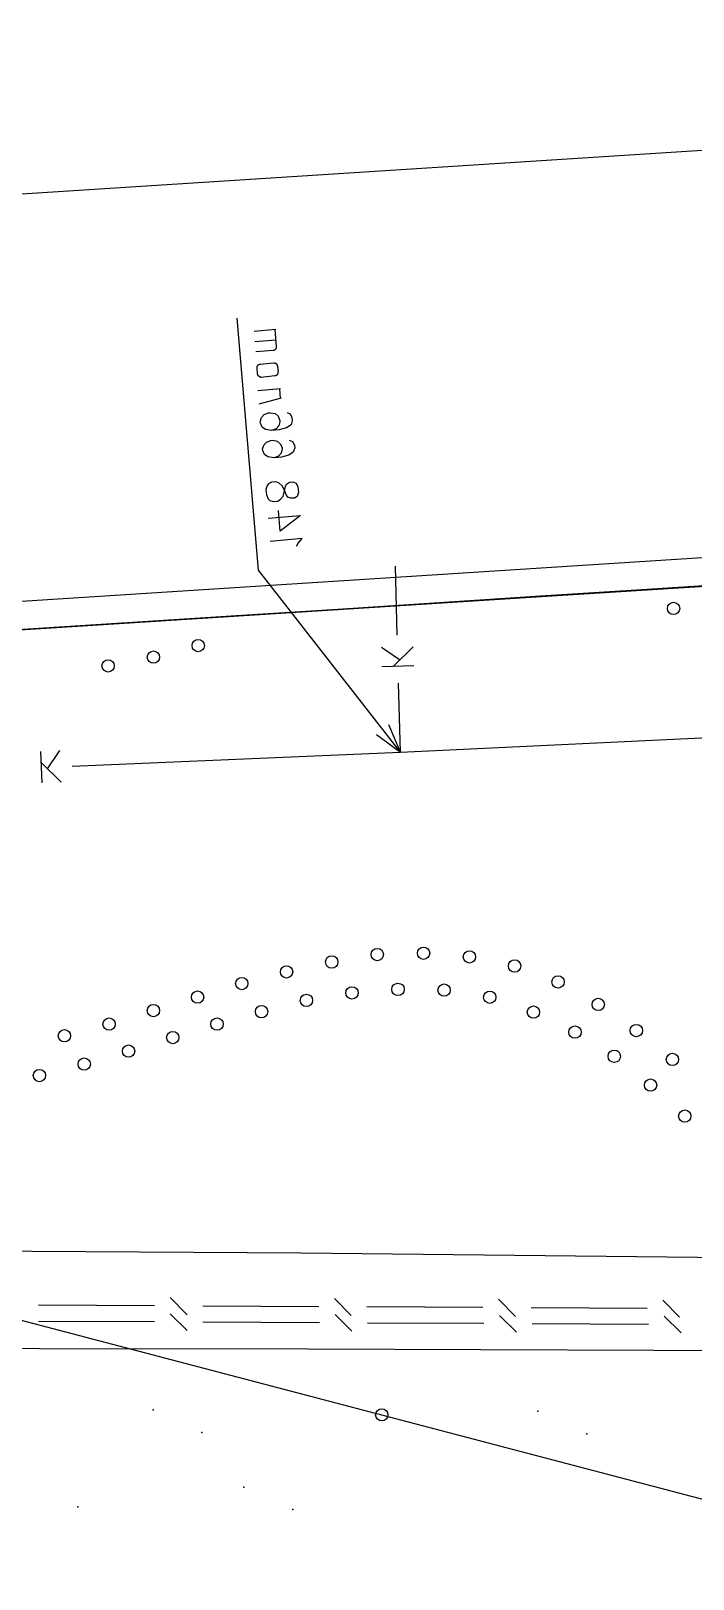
# Model space of a CAD drawing. Header units: metres. Extents: x 20 to 357, y 34 to 206.
# Drawn here: x 95.1 to 116.6, y 100.3 to 150.5 of the extents above; entities that cross this region are included whole.
import ezdxf

# ---------------------------------------------------------------- set-up
doc = ezdxf.new("R2010")
doc.units = ezdxf.units.M
for name, color, linetype in [('BOUNDARY', 7, 'Continuous'), ('BUILDING', 7, 'Continuous'), ('ELECTR_CABLE_COMM', 7, 'Continuous'), ('GRASS', 7, 'Continuous'), ('SEWER', 7, 'Continuous'), ('TREE', 7, 'Continuous')]:
    doc.layers.add(name, color=color, linetype=linetype)

# ---------------------------------------------------------------- blocks, each defined once
blk = doc.blocks.new('БАРБАРИС_ТУНБЕРГА')
blk.add_circle((0, 0), 0.2)
blk = doc.blocks.new('КАЛИНА_ОБЫКНОВЕННАЯ')
blk.add_circle((0, 0), 0.2)
blk = doc.blocks.new('МОЖЖЕВЕЛЬНИК')
blk.add_circle((0, 0), 0.2)
blk = doc.blocks.new('ТУЯ_ЗАПАДНАЯ')
blk.add_circle((0, 0), 0.2)
blk = doc.blocks.new('РЯБИНА_ОБЫКНОВЕННАЯ')
blk.add_circle((0, 0), 0.2)
blk = doc.blocks.new('СИРЕНЬ_ОБЫКНОВЕННАЯ')
blk.add_circle((0, 0), 0.2)

msp = doc.modelspace()

# ---------------------------------------------------------------- linework, layer by layer
at = {"layer": 'BOUNDARY'}
for points in [[(151.114, 134.683), (144.537, 134.265), (141.249, 134.056), (134.672, 133.638), (131.384, 133.429), (124.807, 133.011), (121.518, 132.802), (114.952, 132.385), (111.664, 132.176), (105.087, 131.747), (101.799, 131.538), (95.222, 131.12), (91.933, 130.911), (85.357, 130.493), (82.068, 130.284), (75.491, 129.866), (72.203, 129.657), (65.626, 129.239), (62.337, 129.03)], [(26.176, 126.72), (322.344, 48.898)]]:
    msp.add_lwpolyline(points, dxfattribs=at)
at = {"layer": 'BUILDING'}
msp.add_lwpolyline([(92.12, 145.067), (177.252, 150.521), (178.096, 137.345), (92.964, 131.891)], close=True, dxfattribs=at)
at = {"layer": 'ELECTR_CABLE_COMM'}
for points in [[(99.148, 109.145), (95.376, 109.167)], [(100.204, 108.86), (99.654, 109.42)], [(104.471, 109.112), (100.71, 109.134)], [(105.527, 108.838), (104.977, 109.387)], [(109.794, 109.09), (106.033, 109.112)], [(110.85, 108.805), (110.3, 109.365)], [(115.128, 109.057), (111.356, 109.079)], [(116.173, 108.783), (115.634, 109.332)], [(99.148, 108.629), (95.376, 108.64)], [(100.204, 108.343), (99.654, 108.893)], [(104.493, 108.596), (100.71, 108.618)], [(105.549, 108.321), (104.999, 108.871)], [(109.827, 108.574), (106.055, 108.585)], [(110.883, 108.288), (110.333, 108.838)], [(115.172, 108.541), (111.389, 108.563)], [(116.228, 108.266), (115.678, 108.816)]]:
    msp.add_lwpolyline(points, dxfattribs=at)
at = {"layer": 'GRASS'}
for points in [[(56.112, 128.623), (72.038, 129.635), (92.384, 130.933), (93.583, 131.01), (111.521, 132.154), (124.73, 132.989), (130.009, 133.33), (149.674, 134.584)], [(158.098, 110.883), (141.062, 110.52), (121.903, 110.663), (116.756, 110.718), (103.899, 110.861), (86.412, 110.96), (85.247, 110.971), (65.384, 111.015), (49.844, 111.092)], [(51.746, 107.848), (65.703, 107.738), (69.552, 107.749), (85.016, 107.782), (95.409, 107.76), (104.119, 107.749), (115.337, 107.705), (121.837, 107.683), (129.272, 107.628), (129.459, 107.617), (129.646, 107.562), (129.822, 107.474), (129.976, 107.353), (136.828, 100.974), (136.949, 100.842), (137.037, 100.699), (137.103, 100.534), (137.147, 100.369), (137.158, 100.193)]]:
    msp.add_lwpolyline(points, dxfattribs=at)
at = {"layer": 'SEWER'}
for points in [[(106.341, 127.688), (107.122, 127.116), (107.122, 127.116), (102.514, 133.022), (102.514, 133.022), (101.821, 141.205)], [(103.075, 140.831), (102.371, 140.765)], [(103.042, 140.82), (103.086, 140.281), (103.086, 140.281), (103.086, 140.27), (103.086, 140.27), (103.086, 140.259), (103.086, 140.259), (103.086, 140.248), (103.086, 140.248), (103.086, 140.237), (103.086, 140.237), (103.086, 140.226), (103.086, 140.226), (103.075, 140.215), (103.075, 140.215), (103.075, 140.204), (103.075, 140.204), (103.064, 140.193), (103.064, 140.193), (103.064, 140.182), (103.064, 140.182), (103.053, 140.182), (103.053, 140.182), (103.042, 140.171), (103.042, 140.171), (103.031, 140.16), (103.031, 140.16), (103.02, 140.16), (103.02, 140.16), (103.02, 140.149), (103.02, 140.149), (103.009, 140.149), (103.009, 140.149), (102.998, 140.149), (102.998, 140.149), (102.987, 140.149), (102.987, 140.149), (102.426, 140.105)], [(103.075, 140.49), (102.393, 140.435)], [(102.47, 139.577), (102.47, 139.588), (102.47, 139.588), (102.47, 139.599), (102.47, 139.599), (102.47, 139.61), (102.47, 139.61), (102.47, 139.621), (102.47, 139.621), (102.47, 139.632), (102.47, 139.632), (102.47, 139.643), (102.47, 139.643), (102.481, 139.654), (102.481, 139.654), (102.492, 139.665), (102.492, 139.665), (102.481, 139.665), (102.481, 139.665), (102.492, 139.676), (102.492, 139.676), (102.503, 139.687), (102.503, 139.687), (102.514, 139.687), (102.514, 139.687), (102.514, 139.698), (102.514, 139.698), (102.525, 139.698), (102.525, 139.698), (102.536, 139.709), (102.536, 139.709), (102.547, 139.709), (102.547, 139.709), (102.558, 139.709), (102.558, 139.709), (102.569, 139.709)], [(102.569, 139.709), (103.009, 139.753)], [(103.009, 139.753), (103.02, 139.753), (103.02, 139.753), (103.031, 139.753), (103.031, 139.753), (103.042, 139.753), (103.042, 139.753), (103.053, 139.742), (103.053, 139.742), (103.064, 139.742), (103.064, 139.742), (103.075, 139.731), (103.075, 139.731), (103.086, 139.731), (103.086, 139.731), (103.086, 139.72), (103.086, 139.72), (103.097, 139.72), (103.097, 139.72), (103.108, 139.709), (103.108, 139.709), (103.108, 139.698), (103.108, 139.698), (103.119, 139.687), (103.119, 139.687), (103.119, 139.676), (103.119, 139.676), (103.119, 139.665), (103.119, 139.665), (103.129, 139.654), (103.129, 139.654), (103.129, 139.643), (103.129, 139.643), (103.129, 139.632)], [(102.481, 139.401), (102.47, 139.577)], [(102.602, 139.28), (102.591, 139.28), (102.591, 139.28), (102.58, 139.28), (102.58, 139.28), (102.58, 139.291), (102.58, 139.291), (102.569, 139.291), (102.569, 139.291), (102.558, 139.291), (102.558, 139.291), (102.547, 139.291), (102.547, 139.291), (102.547, 139.302), (102.547, 139.302), (102.536, 139.302), (102.536, 139.302), (102.525, 139.313), (102.525, 139.313), (102.514, 139.313), (102.514, 139.313), (102.514, 139.324), (102.514, 139.324), (102.503, 139.324), (102.503, 139.324), (102.503, 139.335), (102.503, 139.335), (102.492, 139.346), (102.492, 139.346), (102.492, 139.357), (102.492, 139.357), (102.492, 139.368), (102.492, 139.368), (102.481, 139.379), (102.481, 139.379), (102.481, 139.39), (102.481, 139.39), (102.481, 139.401)], [(103.042, 139.324), (102.602, 139.28)], [(103.151, 139.467), (103.14, 139.456), (103.14, 139.456), (103.14, 139.445), (103.14, 139.445), (103.14, 139.434), (103.14, 139.434), (103.14, 139.423), (103.14, 139.423), (103.14, 139.412), (103.14, 139.412), (103.14, 139.401), (103.14, 139.401), (103.14, 139.39), (103.14, 139.39), (103.129, 139.39), (103.129, 139.39), (103.129, 139.379), (103.129, 139.379), (103.119, 139.368), (103.119, 139.368), (103.129, 139.368), (103.129, 139.368), (103.119, 139.368), (103.119, 139.368), (103.119, 139.357), (103.119, 139.357), (103.108, 139.346), (103.108, 139.346), (103.097, 139.346), (103.097, 139.346), (103.097, 139.335), (103.097, 139.335), (103.086, 139.335), (103.086, 139.335), (103.075, 139.335), (103.075, 139.335), (103.075, 139.324), (103.075, 139.324), (103.064, 139.324), (103.064, 139.324), (103.053, 139.324), (103.053, 139.324), (103.042, 139.324)], [(103.129, 139.632), (103.151, 139.467)], [(103.228, 138.906), (102.492, 138.84)], [(103.195, 138.895), (103.217, 138.609)], [(103.25, 138.609), (102.525, 138.412)], [(103.448, 138.137), (103.547, 138.093), (103.547, 138.093), (103.602, 137.972), (103.602, 137.972), (103.613, 137.873), (103.613, 137.873), (103.58, 137.741), (103.58, 137.741), (103.426, 137.642), (103.426, 137.642), (103.184, 137.576), (103.184, 137.576), (102.943, 137.554), (102.943, 137.554), (102.745, 137.587), (102.745, 137.587), (102.635, 137.664), (102.635, 137.664), (102.58, 137.796), (102.58, 137.796), (102.569, 137.84), (102.569, 137.84), (102.613, 137.972), (102.613, 137.972), (102.701, 138.071), (102.701, 138.071), (102.844, 138.126), (102.844, 138.126), (102.899, 138.126), (102.899, 138.126), (103.053, 138.104), (103.053, 138.104), (103.151, 138.016), (103.151, 138.016), (103.206, 137.884), (103.206, 137.884), (103.206, 137.84), (103.206, 137.84), (103.173, 137.708), (103.173, 137.708), (103.086, 137.609), (103.086, 137.609), (102.943, 137.554)], [(103.514, 137.246), (103.624, 137.202), (103.624, 137.202), (103.679, 137.081), (103.679, 137.081), (103.69, 136.993), (103.69, 136.993), (103.646, 136.85), (103.646, 136.85), (103.503, 136.751), (103.503, 136.751), (103.261, 136.685), (103.261, 136.685), (103.02, 136.663), (103.02, 136.663), (102.822, 136.696), (102.822, 136.696), (102.712, 136.773), (102.712, 136.773), (102.657, 136.905), (102.657, 136.905), (102.646, 136.949), (102.646, 136.949), (102.69, 137.081), (102.69, 137.081), (102.778, 137.18), (102.778, 137.18), (102.921, 137.235), (102.921, 137.235), (102.976, 137.246), (102.976, 137.246), (103.119, 137.213), (103.119, 137.213), (103.217, 137.125), (103.217, 137.125), (103.283, 137.004), (103.283, 137.004), (103.283, 136.96), (103.283, 136.96), (103.25, 136.817), (103.25, 136.817), (103.162, 136.718), (103.162, 136.718), (103.02, 136.663)], [(103.811, 135.552), (103.767, 135.409), (103.767, 135.409), (103.679, 135.354), (103.679, 135.354), (103.569, 135.354), (103.569, 135.354), (103.47, 135.387), (103.47, 135.387), (103.415, 135.475), (103.415, 135.475), (103.349, 135.64), (103.349, 135.64), (103.283, 135.761), (103.283, 135.761), (103.184, 135.849), (103.184, 135.849), (103.086, 135.893), (103.086, 135.893), (102.943, 135.882), (102.943, 135.882), (102.844, 135.827), (102.844, 135.827), (102.8, 135.772), (102.8, 135.772), (102.756, 135.64), (102.756, 135.64), (102.778, 135.464), (102.778, 135.464), (102.833, 135.332), (102.833, 135.332), (102.888, 135.288), (102.888, 135.288), (102.987, 135.255), (102.987, 135.255), (103.14, 135.266), (103.14, 135.266), (103.228, 135.321), (103.228, 135.321), (103.316, 135.42), (103.316, 135.42), (103.349, 135.552), (103.349, 135.552), (103.393, 135.739), (103.393, 135.739), (103.426, 135.816), (103.426, 135.816), (103.525, 135.882), (103.525, 135.882), (103.635, 135.893), (103.635, 135.893), (103.734, 135.849), (103.734, 135.849), (103.789, 135.728), (103.789, 135.728), (103.811, 135.552)], [(102.833, 134.705), (103.877, 134.793), (103.877, 134.793), (103.217, 134.287), (103.217, 134.287), (103.162, 134.958)], [(103.745, 133.803), (103.8, 133.902), (103.8, 133.902), (103.932, 134.045), (103.932, 134.045), (102.899, 133.957)], [(107.012, 130.911), (106.957, 133.154)], [(107.089, 130.108), (106.506, 130.515)], [(106.88, 129.899), (107.529, 130.537)], [(107.551, 129.921), (106.517, 129.888)], [(107.122, 127.116), (107.056, 129.36)], [(107.122, 127.116), (106.748, 128.007)], [(95.497, 126.116), (95.453, 127.138)], [(95.673, 126.578), (96.069, 127.171)], [(96.476, 126.666), (107.122, 127.116)], [(107.122, 127.116), (117.108, 127.589)], [(95.464, 126.775), (96.113, 126.138)]]:
    msp.add_lwpolyline(points, dxfattribs=at)
at = {"layer": 'TREE'}
for p in [(99.094, 105.774), (111.576, 105.73), (100.683, 105.041), (113.166, 104.997), (102.036, 103.266), (96.658, 102.621), (103.631, 102.533)]:
    msp.add_point(p, dxfattribs=at)

# ---------------------------------------------------------------- block references
at = {"layer": 'BUSH'}
for name, p in [('КАЛИНА_ОБЫКНОВЕННАЯ', (115.98, 131.782)), ('КАЛИНА_ОБЫКНОВЕННАЯ', (100.561, 130.573)), ('ТУЯ_ЗАПАДНАЯ', (99.108, 130.2)), ('СИРЕНЬ_ОБЫКНОВЕННАЯ', (99.108, 130.2)), ('ТУЯ_ЗАПАДНАЯ', (97.637, 129.916)), ('БАРБАРИС_ТУНБЕРГА', (106.37, 120.547)), ('ТУЯ_ЗАПАДНАЯ', (107.869, 120.59)), ('ТУЯ_ЗАПАДНАЯ', (109.358, 120.473)), ('БАРБАРИС_ТУНБЕРГА', (103.426, 119.986)), ('БАРБАРИС_ТУНБЕРГА', (104.89, 120.306)), ('ТУЯ_ЗАПАДНАЯ', (110.824, 120.176)), ('БАРБАРИС_ТУНБЕРГА', (101.975, 119.606)), ('БАРБАРИС_ТУНБЕРГА', (107.041, 119.418)), ('БАРБАРИС_ТУНБЕРГА', (108.537, 119.394)), ('ТУЯ_ЗАПАДНАЯ', (112.232, 119.658)), ('БАРБАРИС_ТУНБЕРГА', (100.541, 119.167)), ('БАРБАРИС_ТУНБЕРГА', (104.069, 119.061)), ('БАРБАРИС_ТУНБЕРГА', (105.549, 119.302)), ('ТУЯ_ЗАПАДНАЯ', (110.019, 119.16)), ('КАЛИНА_ОБЫКНОВЕННАЯ', (113.538, 118.927)), ('МОЖЖЕВЕЛЬНИК', (99.106, 118.728)), ('БАРБАРИС_ТУНБЕРГА', (102.615, 118.694)), ('ТУЯ_ЗАПАДНАЯ', (111.436, 118.678)), ('МОЖЖЕВЕЛЬНИК', (96.22, 117.912)), ('МОЖЖЕВЕЛЬНИК', (97.672, 118.289)), ('МОЖЖЕВЕЛЬНИК', (101.17, 118.292)), ('ТУЯ_ЗАПАДНАЯ', (112.783, 118.031)), ('КАЛИНА_ОБЫКНОВЕННАЯ', (114.772, 118.08)), ('МОЖЖЕВЕЛЬНИК', (98.301, 117.414)), ('МОЖЖЕВЕЛЬНИК', (99.736, 117.853)), ('МОЖЖЕВЕЛЬНИК', (96.862, 116.994)), ('ТУЯ_ЗАПАДНАЯ', (114.058, 117.245)), ('КАЛИНА_ОБЫКНОВЕННАЯ', (115.942, 117.142)), ('КАЛИНА_ОБЫКНОВЕННАЯ', (95.409, 116.621)), ('КАЛИНА_ОБЫКНОВЕННАЯ', (115.232, 116.311)), ('КАЛИНА_ОБЫКНОВЕННАЯ', (116.343, 115.305)), ('БАРБАРИС_ТУНБЕРГА', (106.515, 105.61))]:
    msp.add_blockref(name, p, dxfattribs=at)
at = {"layer": 'TREE'}
msp.add_blockref('РЯБИНА_ОБЫКНОВЕННАЯ', (98.301, 117.414), dxfattribs=at)

doc.saveas('drawing.dxf')
